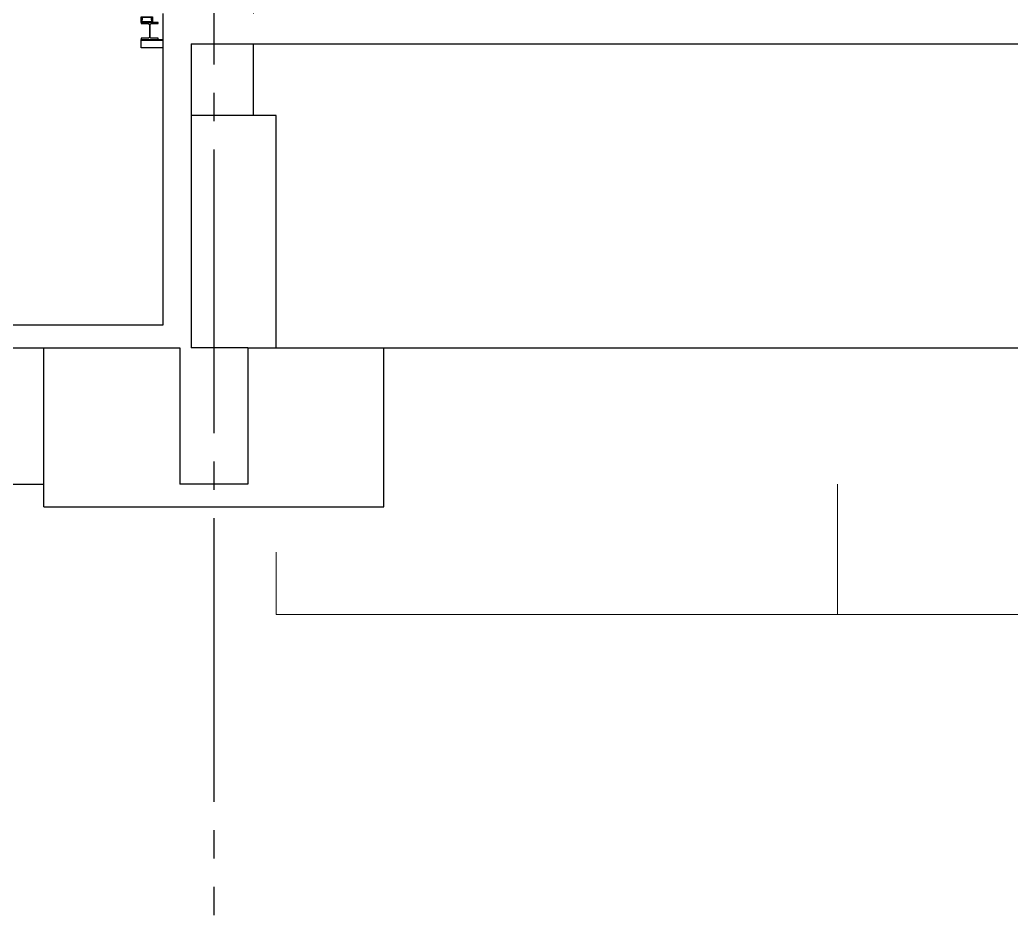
# Model space of a CAD drawing. Extents: x -3080 to 28500, y -1326 to 31609.
# Drawn here: x 24189 to 25063, y 25781 to 26570 of the extents above; entities that cross this region are included whole.
import ezdxf
from ezdxf.xclip import XClip

# ---------------------------------------------------------------- set-up
doc = ezdxf.new("R2010")
doc.units = 0
doc.header["$LTSCALE"] = 100
doc.header["$XCLIPFRAME"] = 2
doc.linetypes.add('188K-SM-07-F10-MECH-CR PIPE-Y2257103$0$X-S-FAB_SL ALL$0$COL-CEN-LIN', pattern=[3.25, 2.5, -0.25, 0.25, -0.25])
doc.linetypes.add('188K-SM-07-F10-MECH-CR PIPE-Y2257103$0$X-S-FAB_SL ALL$0$Wipeout_Contour', pattern=[1, 0, -1])
for name, color, linetype in [('0-xref', 8, 'Continuous'), ('188K-SM-07-F10-MECH-CR PIPE-Y2257103$0$X-S-FAB_SL ALL$0$ASP_1', 1, 'Continuous'), ('188K-SM-07-F10-MECH-CR PIPE-Y2257103$0$X-S-FAB_SL ALL$0$ASP_4', 4, 'Continuous'), ('188K-SM-07-F10-MECH-CR PIPE-Y2257103$0$X-S-FAB_SL ALL$0$ASP_8', 8, 'Continuous'), ('188K-SM-07-F10-MECH-CR PIPE-Y2257103$0$X-S-FAB_SL ALL$0$CCL', 15, '188K-SM-07-F10-MECH-CR PIPE-Y2257103$0$X-S-FAB_SL ALL$0$COL-CEN-LIN'), ('188K-SM-07-F10-MECH-CR PIPE-Y2257103$0$X-S-FAB_SL ALL$0$Hattch', 7, 'Continuous'), ('188K-SM-07-F10-MECH-CR PIPE-Y2257103$0$X-S-FAB_SL ALL$0$L-ROAD', 7, 'Continuous'), ('188K-SM-07-F10-MECH-CR PIPE-Y2257103$0$X-S-FAB_SL ALL$0$S-COL', 7, 'Continuous'), ('188K-SM-07-F10-MECH-CR PIPE-Y2257103$0$X-S-FAB_SL ALL$0$S-SLAB', 7, 'Continuous'), ('188K-SM-07-F10-MECH-CR PIPE-Y2257103$0$X-S-FAB_SL ALL$0$S-WALL', 7, 'Continuous')]:
    doc.layers.add(name, color=color, linetype=linetype)

# ---------------------------------------------------------------- blocks, each defined once
blk = doc.blocks.new('188K-SM-07-F10-MECH-CR PIPE-Y2257103$0$X-S-FAB_SL ALL$0$剖面元素_12_3', base_point=(23061.26, -8263.06))
at = {"color": 254, "linetype": '188K-SM-07-F10-MECH-CR PIPE-Y2257103$0$X-S-FAB_SL ALL$0$Wipeout_Contour', "lineweight": 0, "ltscale": 1200232.69871643}
blk.add_wipeout([(47391.27, -7398.06), (47391.26, -7398.06), (47391.26, -8018.06), (47456.26, -8018.06), (47456.26, -7460.16), (47422.21, -7460.16), (47422.21, -7505.56), (47422.4, -7506.26), (47422.91, -7506.78), (47423.61, -7506.96), (47438.76, -7506.96), (47438.76, -7510.56), (47403.76, -7510.56), (47403.76, -7506.96), (47418.91, -7506.96), (47419.61, -7506.78), (47420.13, -7506.26), (47420.31, -7505.56), (47420.31, -7425.56), (47420.13, -7424.86), (47419.61, -7424.35), (47418.91, -7424.16), (47403.76, -7424.16), (47403.76, -7420.56), (47391.27, -7420.56)], dxfattribs=at).dxf.layer = '188K-SM-07-F10-MECH-CR PIPE-Y2257103$0$X-S-FAB_SL ALL$0$Hattch'
at = {"color": 254, "linetype": '188K-SM-07-F10-MECH-CR PIPE-Y2257103$0$X-S-FAB_SL ALL$0$Wipeout_Contour', "lineweight": 0, "ltscale": 192446.127695}
blk.add_wipeout([(47401.26, -8045.06), (47401.26, -8108.06), (47456.26, -8108.06), (47456.26, -8045.06)], dxfattribs=at).dxf.layer = '188K-SM-07-F10-MECH-CR PIPE-Y2257103$0$X-S-FAB_SL ALL$0$Hattch'
at = {"layer": '188K-SM-07-F10-MECH-CR PIPE-Y2257103$0$X-S-FAB_SL ALL$0$S-COL', "color": 8, "lineweight": 0}
for p, q in [((47456.26, -8018.06), (47456.26, -7460.16)), ((47456.26, -8108.06), (47456.26, -8045.06))]:
    blk.add_line(p, q, dxfattribs=at)
blk = doc.blocks.new('188K-SM-07-F10-MECH-CR PIPE-Y2257103$0$X-S-FAB_SL ALL$0$剖面元素_1098_3', base_point=(23061.26, -8263.06))
at = {"color": 254, "linetype": '188K-SM-07-F10-MECH-CR PIPE-Y2257103$0$X-S-FAB_SL ALL$0$Wipeout_Contour', "lineweight": 0, "ltscale": 290540.419085}
blk.add_wipeout([(47476.26, -8493.06), (47476.26, -8548.06), (47971.26, -8548.06), (47971.26, -8433.06), (47571.26, -8433.06), (47571.26, -8493.06)], dxfattribs=at).dxf.layer = '188K-SM-07-F10-MECH-CR PIPE-Y2257103$0$X-S-FAB_SL ALL$0$Hattch'
at = {"layer": '188K-SM-07-F10-MECH-CR PIPE-Y2257103$0$X-S-FAB_SL ALL$0$L-ROAD', "color": 8, "lineweight": 0}
blk.add_line((47476.26, -8548.06), (47476.26, -8493.06), dxfattribs=at)
at = {"color": 254, "linetype": '188K-SM-07-F10-MECH-CR PIPE-Y2257103$0$X-S-FAB_SL ALL$0$Wipeout_Contour', "lineweight": 0, "ltscale": 293493.706508}
blk.add_wipeout([(47971.26, -8433.06), (47971.26, -8548.06), (48376.26, -8548.06), (48376.26, -8493.06), (48171.26, -8493.06), (48171.26, -8433.06)], dxfattribs=at).dxf.layer = '188K-SM-07-F10-MECH-CR PIPE-Y2257103$0$X-S-FAB_SL ALL$0$Hattch'
at = {"layer": '188K-SM-07-F10-MECH-CR PIPE-Y2257103$0$X-S-FAB_SL ALL$0$L-ROAD', "color": 8, "lineweight": 0}
for p, q in [((47971.26, -8548.06), (47971.26, -8433.06)), ((47476.26, -8548.06), (47971.26, -8548.06)), ((47971.26, -8548.06), (48376.26, -8548.06))]:
    blk.add_line(p, q, dxfattribs=at)
blk = doc.blocks.new('188K-SM-07-F10-MECH-CR PIPE-Y2257103$0$X-S-FAB_SL ALL$0$剖面元素_1145_3', base_point=(23061.26, -8263.06))
at = {"color": 254, "linetype": '188K-SM-07-F10-MECH-CR PIPE-Y2257103$0$X-S-FAB_SL ALL$0$Wipeout_Contour', "lineweight": 0, "ltscale": 388201.105194}
blk.add_wipeout([(47456.26, -8045.06), (47456.26, -8108.06), (47476.26, -8108.06), (47476.26, -8313.06), (48266.26, -8313.06), (48266.26, -8099.56), (48149.76, -8099.56), (48149.76, -8045.06)], dxfattribs=at).dxf.layer = '188K-SM-07-F10-MECH-CR PIPE-Y2257103$0$X-S-FAB_SL ALL$0$Hattch'
blk = doc.blocks.new('188K-SM-07-F10-MECH-CR PIPE-Y2257103$0$X-S-FAB_SL ALL$0$A$C2e9ab586')
at = {"layer": '188K-SM-07-F10-MECH-CR PIPE-Y2257103$0$X-S-FAB_SL ALL$0$L-ROAD', "lineweight": 0}
blk.add_blockref('188K-SM-07-F10-MECH-CR PIPE-Y2257103$0$X-S-FAB_SL ALL$0$剖面元素_1098_3', (-28106.39, 285), dxfattribs=at)
at = {"layer": '188K-SM-07-F10-MECH-CR PIPE-Y2257103$0$X-S-FAB_SL ALL$0$S-COL', "lineweight": 0}
blk.add_blockref('188K-SM-07-F10-MECH-CR PIPE-Y2257103$0$X-S-FAB_SL ALL$0$剖面元素_12_3', (-28106.39, 285), dxfattribs=at)
at = {"layer": '188K-SM-07-F10-MECH-CR PIPE-Y2257103$0$X-S-FAB_SL ALL$0$S-SLAB', "color": 1, "lineweight": 0}
blk.add_line((-2841.39, 503), (-3766.39, 503), dxfattribs=at)
at = {"layer": '188K-SM-07-F10-MECH-CR PIPE-Y2257103$0$X-S-FAB_SL ALL$0$S-WALL', "lineweight": 0}
blk.add_blockref('188K-SM-07-F10-MECH-CR PIPE-Y2257103$0$X-S-FAB_SL ALL$0$剖面元素_1145_3', (-28106.39, 285), dxfattribs=at)
blk = doc.blocks.new('188K-SM-07-F10-MECH-CR PIPE-Y2257103$0$X-S-FAB_SL ALL$0$A$Ceb448ab1')
at = {"layer": '188K-SM-07-F10-MECH-CR PIPE-Y2257103$0$X-S-FAB_SL ALL$0$CCL'}
blk.add_line((24360, 3600), (24360, 0), dxfattribs=at)
blk = doc.blocks.new('188K-SM-07-F10-MECH-CR PIPE-Y2257103$0$X-S-FAB_SL ALL')
at = {"layer": '188K-SM-07-F10-MECH-CR PIPE-Y2257103$0$X-S-FAB_SL ALL$0$ASP_1'}
blk.add_blockref('188K-SM-07-F10-MECH-CR PIPE-Y2257103$0$X-S-FAB_SL ALL$0$A$C2e9ab586', (23632.864, -73288.977), dxfattribs=at)
for p, q in [((19841.479, -72758.977), (19841.479, -73033.977)), ((19866.479, -72785.977), (19866.479, -73053.977)), ((19866.479, -72785.977), (20791.479, -72785.977)), ((19841.479, -73033.977), (19076.479, -73033.977)), ((19076.479, -73053.977), (19856.479, -73053.977)), ((19856.479, -73053.977), (19856.479, -73173.977)), ((19916.479, -73053.977), (19866.479, -73053.977)), ((19916.479, -73053.977), (19916.479, -73173.977)), ((19916.479, -73173.977), (19856.479, -73173.977))]:
    blk.add_line(p, q, dxfattribs=at)
at = {"layer": '188K-SM-07-F10-MECH-CR PIPE-Y2257103$0$X-S-FAB_SL ALL$0$ASP_4'}
blk.add_line((19822.479, -72782.577), (19841.479, -72782.577), dxfattribs=at)
for points in [[(19832.479, -72761.977), (19832.479, -72766.977), (19832.292, -72766.977, -0.3888787), (19831.894, -72766.612), (19831.596, -72763.207, 0.3888787), (19830.799, -72762.477), (19824.159, -72762.477, 0.3888787), (19823.362, -72763.207), (19823.064, -72766.612, -0.3888787), (19822.665, -72766.977), (19822.479, -72766.977), (19822.479, -72761.977)], [(19837.479, -72766.977), (19822.479, -72766.977), (19822.479, -72767.977), (19828.529, -72767.977, -0.4142136), (19829.629, -72769.077), (19829.629, -72779.877, -0.4142136), (19828.529, -72780.977), (19822.479, -72780.977), (19822.479, -72781.977), (19837.479, -72781.977), (19837.479, -72780.977), (19831.429, -72780.977, -0.4142136), (19830.329, -72779.877), (19830.329, -72769.077, -0.4142136), (19831.429, -72767.977), (19837.479, -72767.977)]]:
    blk.add_lwpolyline(points, format="xyb", close=True, dxfattribs=at)
for points in [[(19823.084, -72766.977), (19831.873, -72766.977), (19831.873, -72766.377), (19823.084, -72766.377)], [(19822.479, -72781.977), (19841.479, -72781.977), (19841.479, -72789.477), (19822.479, -72789.477)]]:
    blk.add_lwpolyline(points, close=True, dxfattribs=at)
at = {"layer": '188K-SM-07-F10-MECH-CR PIPE-Y2257103$0$X-S-FAB_SL ALL$0$ASP_8'}
for p, q in [((19921.479, -72848.977), (19921.479, -72785.977)), ((19941.479, -72848.977), (19866.479, -72848.977)), ((19941.479, -73053.977), (19941.479, -72848.977)), ((19736.479, -73193.977), (19736.479, -73053.977)), ((19916.479, -73053.977), (20756.479, -73053.977)), ((20036.479, -73193.977), (20036.479, -73053.977)), ((19121.479, -73173.977), (19736.479, -73173.977)), ((19736.479, -73193.977), (20036.479, -73193.977))]:
    blk.add_line(p, q, dxfattribs=at)
at = {"layer": '188K-SM-07-F10-MECH-CR PIPE-Y2257103$0$X-S-FAB_SL ALL$0$CCL'}
blk.add_blockref('188K-SM-07-F10-MECH-CR PIPE-Y2257103$0$X-S-FAB_SL ALL$0$A$Ceb448ab1', (-4473.521, -73553.977), dxfattribs=at)
blk = doc.blocks.new('188K-SM-07-F10-MECH-CR PIPE-Y2257103')
ref = blk.add_blockref('188K-SM-07-F10-MECH-CR PIPE-Y2257103$0$X-S-FAB_SL ALL', (4473.521, 99334.763))
XClip(ref).set_block_clipping_path([(-7553.4648570136, -75341.9369645483), (24026.2025623869, -67725.7696244382)])

msp = doc.modelspace()

# ---------------------------------------------------------------- block references
at = {"layer": '0-xref'}
msp.add_blockref('188K-SM-07-F10-MECH-CR PIPE-Y2257103', (0, 0), dxfattribs=at)

doc.saveas('drawing.dxf')
